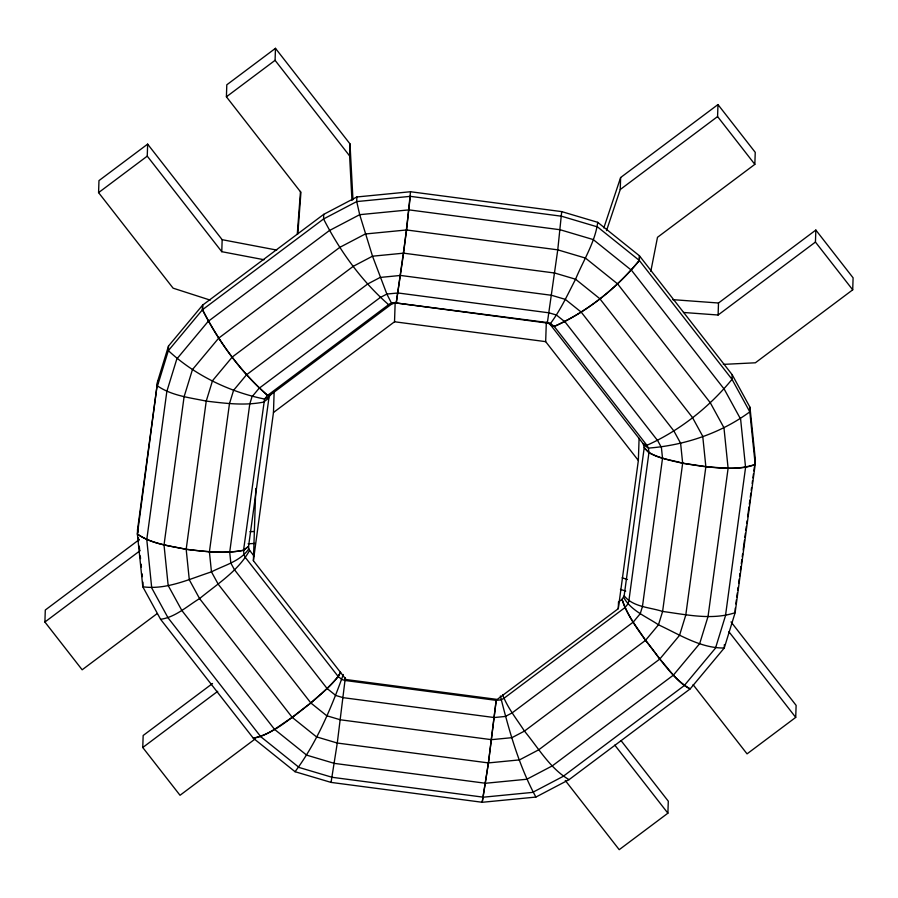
<?xml version="1.0" encoding="UTF-8"?>
<svg xmlns="http://www.w3.org/2000/svg" width="898" height="898" viewBox="0 0 898 898"><rect width="100%" height="100%" fill="white"/><g stroke="black" fill="none" stroke-linecap="round" stroke-linejoin="round"><path stroke-width="1.35" d="M157.128 613.615L82.156 669.796L44.9 622.022L45.293 610.023L139.28 539.575M210.222 300.123L173.101 288.168L98.578 192.621L98.971 180.61L147.642 144.129L222.165 239.687L221.772 251.687L264.046 259.735M221.772 251.687L147.25 156.14L147.642 144.129M749.965 407.232L749.808 411.845L755.207 464.434C731.814 472.236 706.434 466.388 682.66 463.278C669.818 459.069 653.317 458.957 644.214 447.687L643.159 443.691L550.474 324.84L554.212 326.445C587.09 311.853 616.567 288.236 639.342 260.487L639.499 255.874L732.184 374.713L749.965 407.232L755.364 459.821L755.196 464.513C739.492 470.653 722.216 467.555 705.862 466.792C686.51 464.03 666.765 461.258 648.917 452.828L644.225 447.608L624.155 595.801L622.022 599.359C629.61 621.865 645.976 640.139 659.749 659.087C669.403 669.313 677.148 682.536 690.102 688.934L569.04 779.666L535.893 797.065L482.282 802.284L331.059 782.405L295.049 771.708L253.315 738.212L160.585 619.306L142.804 586.787L137.405 534.198L137.574 529.506L157.644 381.313L168.51 346.022L202.6 305.14L202.454 309.754C218.775 341.667 240.529 371.75 267.559 395.412L270.691 394.716L391.752 303.973L396.321 302.693L406.614 229.978L410.487 191.734L356.876 196.965L323.729 214.353L202.667 305.096L202.51 309.709C218.798 341.644 240.518 371.772 267.615 395.367L270.747 394.671L269.097 396.647L264.551 399.049C229.327 391.898 194.731 375.151 168.353 350.635L168.51 346.022M142.962 582.173L142.804 586.787C166.456 590.087 189.433 578.997 211.468 571.869C224.242 565.212 240.316 561.407 248.813 548.88L248.555 546.343L269.097 396.647M254.987 739.088L180.027 795.28L142.76 747.506L143.164 735.496L212.534 683.501M157.644 381.313L137.416 534.119C151.695 544.053 169.587 545.827 186.178 549.307C205.171 551.552 224.579 554.077 243.538 550.294L248.544 546.422L243.549 550.216C224.59 554.032 205.171 551.529 186.178 549.307C169.576 545.827 151.762 543.93 137.416 534.119M297.81 233.884L300.931 192.363L226.408 96.804L226.801 84.805L275.473 48.324L349.996 143.882L352.959 199.625M639.095 438.269L638.355 460.483L618.295 608.676L497.223 699.419L346.078 679.539L253.393 560.7L255.784 488.501M351.971 200.478L349.603 155.882L275.08 60.334L275.473 48.324M253.393 560.7L273.463 412.508L274.148 391.674M323.729 214.353L323.583 218.966C339.871 250.901 361.58 281.018 388.621 304.669L391.752 303.973M349.603 155.882L349.996 143.882M356.876 196.965L356.719 201.579L359.694 214.678L372.524 256.199L386.87 294.061L391.494 303.165L393.234 303.198M273.463 412.508L394.525 321.765L395.176 302.323M638.355 460.483L545.67 341.644L546.321 322.202M410.566 191.745L561.71 211.614L557.759 249.846L547.387 322.562L395.749 302.929L550.496 323.482L554.257 326.502L646.897 445.285L648.435 448.091L648.917 452.828L628.858 600.953L627.915 604.006L624.851 607.677M561.71 211.614L597.72 222.322C595.082 242.516 583.206 260.555 575.573 279.222C567.772 294.263 560.689 309.855 550.496 323.482L546.893 322.809M606.52 230.629L620.237 189.534L620.63 177.535L717.973 104.572L755.24 152.346L754.836 164.356L657.493 237.308L650.803 271.364M618.295 608.676L618.52 601.739M554.212 326.445C587.067 311.786 616.578 288.247 639.297 260.42L639.455 255.807L597.72 222.322M565.257 780.474L619.216 849.676L667.888 813.195L668.292 801.196L621.18 740.783M754.836 164.356L717.581 116.572L717.973 104.572M683.468 312.47L718.097 315.018L718.501 303.008L815.844 230.056L853.1 277.83L852.707 289.829L755.364 362.792L723.317 364.386M732.184 374.713L732.027 379.326L749.808 411.845C720.847 433.285 684.242 445.419 648.435 448.091L643.956 445.139M724.383 644.551L724.259 648.008L690.169 688.889C671.042 677.642 659.39 657.111 645.516 640.353C637.041 627.152 626.49 614.636 622.09 599.314L618.722 601.828M735.282 608.092L735.125 612.705L724.259 648.008C700.575 648.322 679.337 634.459 658.481 624.806C646.414 616.612 631.002 610.752 623.672 597.383M693.088 684.669L747.046 753.871L795.718 717.39L796.122 705.379L731.017 621.91M852.707 289.829L815.44 242.056L815.844 230.056M297.272 234.333L300.493 191.431M345.315 677.833L337.278 743.039L331.059 782.405M340.522 672.299L338.22 676.542L341.97 679.562L345.079 680.482L496.224 700.361L488.422 762.918L482.204 802.273L488.433 762.918L496.156 700.35L500.983 699.879L503.845 698.375L624.907 607.632M396.243 302.682L403.606 253.169L410.341 196.348L356.719 201.579L323.583 218.966L202.51 309.709M229.697 552.214L249.767 404.021L251.99 396.804L259.062 388.318L380.09 297.608L386.87 294.061L397.994 292.973L549.082 312.841L556.446 315.03L565.111 321.978M243.538 550.294L264.551 399.049L267.615 395.367L388.621 304.669L391.494 303.165L396.321 302.693M662.522 458.294L642.452 606.487L640.24 613.704L633.157 622.191M745.565 467.476L725.494 615.669L715.515 648.087L684.197 685.634L563.08 776.422L532.637 792.384L483.382 797.188M735.844 603.939L736.405 599.785M736.787 597.013L737.348 592.86M737.718 590.087L738.1 587.326M738.661 583.161L739.222 579.008M739.593 576.247L739.974 573.474M740.345 570.701L740.906 566.548M741.288 563.776L741.849 559.622M742.219 556.85L742.601 554.077M743.162 549.924L744.476 540.226M744.846 537.464L745.407 533.311M745.789 530.538L746.35 526.385M746.721 523.613L747.102 520.84M747.664 516.687L748.977 506.988M749.347 504.216L749.909 500.063M750.29 497.301L750.851 493.137M751.222 490.375L751.604 487.603M752.165 483.45L752.535 480.677M752.917 477.904L753.478 473.751M753.849 470.979L754.41 466.825M754.791 464.053L755.353 459.899M755.196 464.513L735.125 612.705C711.732 620.484 686.364 614.591 662.601 611.448C649.759 607.228 633.157 607.205 624.155 595.801M343.283 674.521C331.126 708.365 316.657 742.837 295.049 771.708M603.826 227.912L620.63 177.535M248.813 548.88L249.61 550.339C238.363 570.96 217.294 583.981 199.581 598.596C187.11 606.139 175.503 617.207 160.585 619.306M338.22 676.542C324.807 692.178 308.631 705.065 292.265 717.446C279.794 724.978 268.188 736.057 253.27 738.156C275.607 733.442 292.748 715.852 310.876 703.011C321.08 693.267 333.562 684.882 340.566 672.366M202.454 309.754L168.353 350.635L157.487 385.927C171.821 395.737 189.646 397.634 206.237 401.103C225.241 403.359 244.638 405.874 263.608 402.091L268.614 398.218M208.145 321.417L176.816 358.976L166.848 391.393L146.778 539.586L151.728 587.954L168.049 617.824L260.734 736.663M645.505 640.375L658.481 624.806L662.601 611.448L682.66 463.256L680.605 443.253L673.882 430.95L581.197 312.1L565.313 299.371L551.698 295.319L400.553 275.45L380.157 277.437L367.619 284.026L246.546 374.758L233.581 390.316L229.473 403.673L209.402 551.866L211.468 571.869L218.192 584.171L310.876 703.011M673.433 675.105L699.688 643.619L708.039 616.477L728.11 468.285L723.956 427.751L710.284 402.742L617.6 283.891M98.578 192.621L147.25 156.14M226.408 96.804L275.08 60.334M208.19 321.383L329.263 230.64L359.694 214.678L408.949 209.874L560.161 229.753L593.23 239.575L631.563 270.343L724.282 389.238L740.614 419.108L745.576 467.409M620.237 189.534L717.581 116.572M44.9 622.022L140.009 550.743M718.097 315.018L815.44 242.056M142.76 747.506L217.731 691.314M633.202 622.157L512.129 712.9L505.361 716.447L494.226 717.536M645.516 640.353L524.454 731.095L511.916 737.673L491.498 739.671L340.376 719.792L326.749 715.751L310.865 702.999M673.399 675.128L552.337 765.859L526.845 779.24L485.56 783.258M403.606 253.169L372.524 256.199L353.363 266.246L232.301 356.989L212.523 380.696L206.237 401.103L186.178 549.295L189.298 579.794L199.581 598.596L292.265 717.435L316.466 736.854L337.278 743.039L488.422 762.918L519.515 759.888L538.677 749.83L659.738 659.098L679.517 635.391L685.791 614.984L705.862 466.792L702.741 436.293L692.459 417.491L599.774 298.652L575.573 279.222L554.762 273.037L403.617 253.169M249.913 531.706L254.089 531.493M248.117 543.784L255.088 543.436M672.782 299.651L718.501 303.008M410.42 196.359L561.564 216.227L597.563 226.936L639.297 260.42M394.525 321.765L545.67 341.644M494.282 717.547L343.137 697.667L335.773 695.479L327.108 688.53M485.526 783.258L334.382 763.39L306.689 755.151L274.552 729.367L181.845 610.494L168.173 585.485L164.02 544.985L184.09 396.759L192.441 369.606L218.697 338.131L339.792 247.365L365.284 233.996L406.57 229.967L557.759 249.846L585.451 258.074L617.577 283.869M483.326 797.177L332.181 777.309L299.113 767.476L260.779 736.719M222.165 239.687L276.719 250.071M622.146 577.807L627.455 579.513M620.428 589.38L625.726 591.086M643.159 443.691L646.897 445.285C679.741 430.613 709.285 407.12 732.027 379.326L639.342 260.487M569.04 779.666C549.935 768.385 538.329 747.854 524.454 731.095C516.844 719.276 507.651 708.051 502.633 694.805M548.498 323.28L550.519 324.908M565.078 321.933L657.763 440.772L661.399 447.429L662.522 458.339M728.907 631.721L795.718 717.39M614.782 745.104L667.888 813.195M249.61 550.339L253.898 555.84M338.265 676.609L245.569 557.759L244.043 554.953L243.549 550.216M327.141 688.575L234.457 569.725L230.831 563.08L229.708 552.169M535.893 797.065C518.864 765.758 509.031 730.478 500.366 695.995M137.562 529.584L137.843 532.357M138.415 537.891L138.696 540.663M139.269 546.197L139.695 550.351M140.256 555.884L140.548 558.646M141.109 564.18L141.401 566.952M142.108 573.867L142.389 576.639"/></g></svg>
